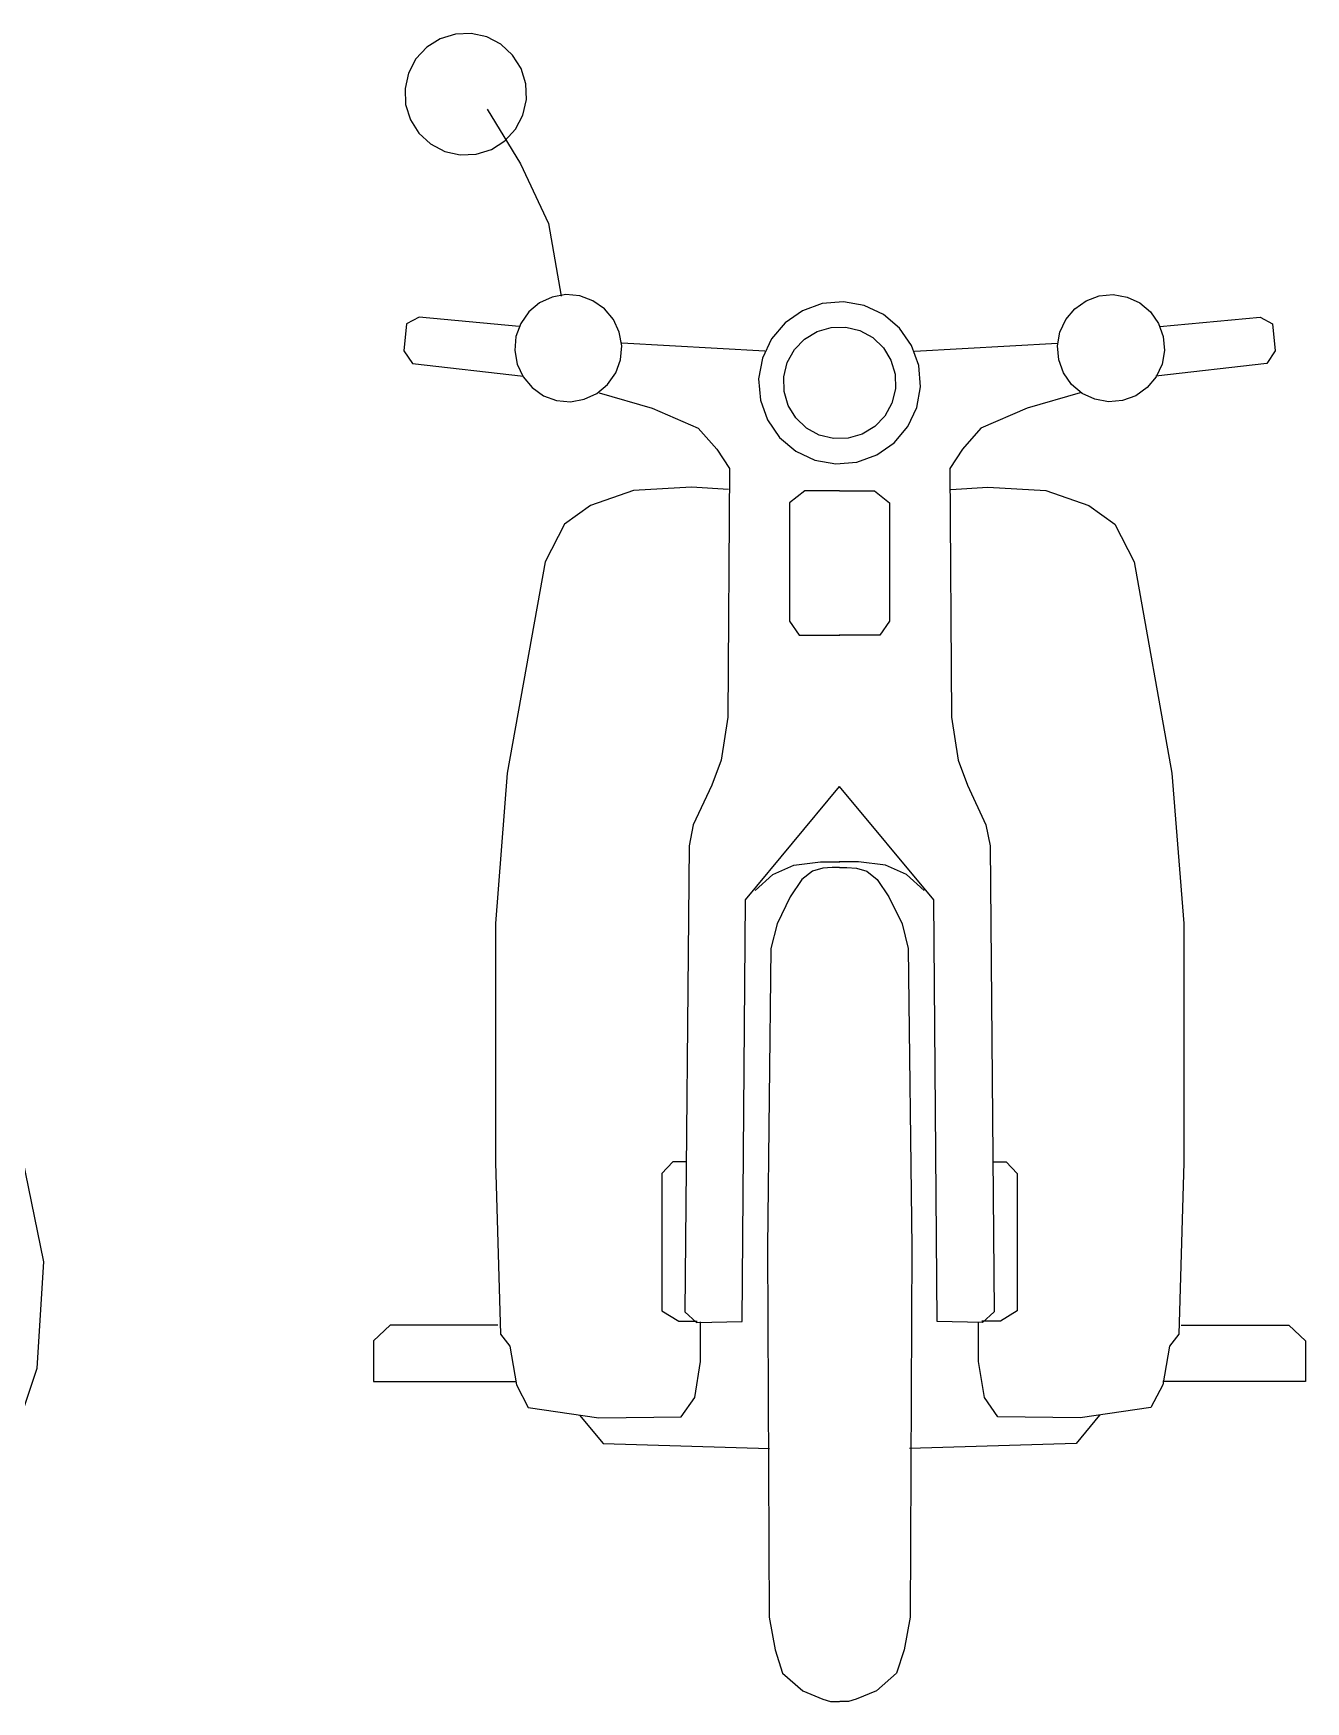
# Model space of a CAD drawing. Extents: x 400 to 3088, y 518 to 2674.
# Drawn here: x 2187 to 3088, y 518 to 1700 of the extents above; entities that cross this region are included whole.
import ezdxf

# ---------------------------------------------------------------- set-up
doc = ezdxf.new("R2010")
doc.units = 0
doc.header["$MEASUREMENT"] = 0
doc.layers.get('0').update_dxf_attribs({"linetype": 'CONTINUOUS'})

msp = doc.modelspace()

# ---------------------------------------------------------------- linework, layer by layer
at = {"color": 7, "linetype": 'CONTINUOUS'}
for p, q in [((2465.7719, 1689.9715), (2458.1242, 1681.6793)), ((2475.305, 1696.0016), (2465.7719, 1689.9715)), ((2486.0744, 1699.3589), (2475.305, 1696.0016)), ((2497.3455, 1699.8146), (2486.0744, 1699.3589)), ((2508.3502, 1697.3376), (2497.3455, 1699.8146)), ((2518.3394, 1692.0968), (2508.3502, 1697.3376)), ((2526.6314, 1684.4491), (2518.3394, 1692.0968)), ((2458.1242, 1681.6793), (2452.8832, 1671.6905)), ((2532.6615, 1674.9159), (2526.6314, 1684.4491)), ((2452.8832, 1671.6905), (2450.4064, 1660.6855)), ((2536.0191, 1664.1467), (2532.6615, 1674.9159)), ((2450.4064, 1660.6855), (2450.862, 1649.4144)), ((2536.4747, 1652.8755), (2536.0191, 1664.1467)), ((2450.862, 1649.4144), (2454.2195, 1638.6453)), ((2508.5102, 1646.1564), (2532.3408, 1607.4319)), ((2533.9974, 1641.8705), (2536.4747, 1652.8755)), ((2454.2195, 1638.6453), (2460.2495, 1629.112)), ((2521.1089, 1623.5896), (2528.7566, 1631.8816)), ((2528.7566, 1631.8816), (2533.9974, 1641.8705)), ((2460.2495, 1629.112), (2468.5417, 1621.4644)), ((2468.5417, 1621.4644), (2478.5304, 1616.2235)), ((2511.5756, 1617.5594), (2521.1089, 1623.5896)), ((2478.5304, 1616.2235), (2489.5356, 1613.7465)), ((2489.5356, 1613.7465), (2500.8066, 1614.2021)), ((2500.8066, 1614.2021), (2511.5756, 1617.5594)), ((2532.3408, 1607.4319), (2552.0009, 1565.1326)), ((2552.0009, 1565.1326), (2560.9375, 1513.7482)), ((2554.6473, 1513.0328), (2545.6686, 1508.8539)), ((2564.4021, 1514.7453), (2554.6473, 1513.0328)), ((2574.2673, 1513.8748), (2564.4021, 1514.7453)), ((2583.5709, 1510.4807), (2574.2673, 1513.8748)), ((2933.0044, 1510.4808), (2942.308, 1513.8749)), ((2942.308, 1513.8749), (2952.1732, 1514.7453)), ((2952.1732, 1514.7453), (2961.928, 1513.0328)), ((2961.928, 1513.0328), (2970.9067, 1508.8541)), ((2538.0774, 1502.4937), (2532.3909, 1494.3853)), ((2545.6686, 1508.8539), (2538.0774, 1502.4937)), ((2591.6795, 1504.7941), (2583.5709, 1510.4807)), ((2598.0398, 1497.2029), (2591.6795, 1504.7941)), ((2731.9463, 1503.3396), (2719.6345, 1494.7901)), ((2746.051, 1508.4112), (2731.9463, 1503.3396)), ((2760.988, 1509.6595), (2746.051, 1508.4112)), ((2775.7389, 1506.9992), (2760.988, 1509.6595)), ((2789.2991, 1500.6118), (2775.7389, 1506.9992)), ((2918.5355, 1497.2029), (2924.8958, 1504.7942)), ((2924.8958, 1504.7942), (2933.0044, 1510.4808)), ((2970.9067, 1508.8541), (2978.4979, 1502.4937)), ((2978.4979, 1502.4937), (2984.1844, 1494.3854)), ((2451.4683, 1494.0134), (2449.681, 1474.9489)), ((2460.4048, 1498.7795), (2451.4683, 1494.0134)), ((2531.3004, 1492.2261), (2460.4048, 1498.7795)), ((2532.3909, 1494.3853), (2528.9968, 1485.0815)), ((2602.2185, 1488.2241), (2598.0398, 1497.2029)), ((2719.6345, 1494.7901), (2709.9551, 1483.3455)), ((2742.31, 1488.6965), (2752.2739, 1491.5991)), ((2752.2739, 1491.5991), (2762.6493, 1491.8237)), ((2762.6493, 1491.8237), (2772.7294, 1489.3556)), ((2772.7294, 1489.3556), (2781.8271, 1484.3625)), ((2800.7437, 1490.9323), (2789.2991, 1500.6118)), ((2809.2931, 1478.6207), (2800.7437, 1490.9323)), ((2914.3568, 1488.2241), (2918.5355, 1497.2029)), ((2984.1844, 1494.3854), (2987.5785, 1485.0816)), ((2985.2749, 1492.2262), (3056.1705, 1498.7796)), ((3056.1705, 1498.7796), (3065.107, 1494.0135)), ((3065.107, 1494.0135), (3066.8943, 1474.9489)), ((2528.9968, 1485.0815), (2528.1263, 1475.2162)), ((2603.9308, 1478.4697), (2602.2185, 1488.2241)), ((2603.0606, 1468.6045), (2603.9308, 1478.4697)), ((2705.2633, 1474.651), (2603.9836, 1480.3107)), ((2709.9551, 1483.3455), (2703.5677, 1469.7856)), ((2726.2593, 1475.8185), (2733.4371, 1483.314)), ((2733.4371, 1483.314), (2742.31, 1488.6965)), ((2781.8271, 1484.3625), (2789.3224, 1477.1849)), ((2789.3224, 1477.1849), (2794.7051, 1468.3118)), ((2814.3648, 1464.5159), (2809.2931, 1478.6207)), ((2811.312, 1474.6511), (2912.5917, 1480.3108)), ((2912.6445, 1478.4697), (2914.3568, 1488.2241)), ((2913.5147, 1468.6046), (2912.6445, 1478.4697)), ((2987.5785, 1485.0816), (2988.449, 1475.2162)), ((2449.681, 1474.9489), (2455.6386, 1466.0124)), ((2455.6386, 1466.0124), (2534.2792, 1457.076)), ((2528.1263, 1475.2162), (2529.8388, 1465.4618)), ((2529.8388, 1465.4618), (2534.0176, 1456.483)), ((2599.6665, 1459.3006), (2603.0606, 1468.6045)), ((2703.5677, 1469.7856), (2700.9074, 1455.0345)), ((2718.7981, 1456.6409), (2721.2662, 1466.721)), ((2721.2662, 1466.721), (2726.2593, 1475.8185)), ((2794.7051, 1468.3118), (2797.6074, 1458.3479)), ((2916.9088, 1459.3007), (2913.5147, 1468.6046)), ((3060.9367, 1466.0124), (2982.2961, 1457.0761)), ((2986.7365, 1465.4618), (2982.5577, 1456.4831)), ((2988.449, 1475.2162), (2986.7365, 1465.4618)), ((3066.8943, 1474.9489), (3060.9367, 1466.0124)), ((2534.0176, 1456.483), (2540.3779, 1448.8916)), ((2593.9799, 1451.1922), (2599.6665, 1459.3006)), ((2700.9074, 1455.0345), (2702.1557, 1440.0976)), ((2719.0229, 1446.2653), (2718.7981, 1456.6409)), ((2797.6074, 1458.3479), (2797.8321, 1447.9728)), ((2815.613, 1449.5788), (2814.3648, 1464.5159)), ((2922.5954, 1451.1922), (2916.9088, 1459.3007)), ((2982.5577, 1456.4831), (2976.1974, 1448.8917)), ((2540.3779, 1448.8916), (2548.4862, 1443.2053)), ((2548.4862, 1443.2053), (2557.7901, 1439.8111)), ((2577.4098, 1440.6531), (2586.3886, 1444.832)), ((2586.3886, 1444.832), (2593.9799, 1451.1922)), ((2587.8979, 1445.1607), (2625.4312, 1434.437)), ((2721.9255, 1436.3016), (2719.0229, 1446.2653)), ((2797.8321, 1447.9728), (2795.3639, 1437.8926)), ((2812.9528, 1434.8278), (2815.613, 1449.5788)), ((2928.6774, 1445.1608), (2891.1441, 1434.437)), ((2930.1867, 1444.8321), (2922.5954, 1451.1922)), ((2939.1655, 1440.6531), (2930.1867, 1444.8321)), ((2968.0891, 1443.2054), (2958.7852, 1439.8111)), ((2976.1974, 1448.8917), (2968.0891, 1443.2054)), ((2557.7901, 1439.8111), (2567.6554, 1438.9406)), ((2567.6554, 1438.9406), (2577.4098, 1440.6531)), ((2625.4312, 1434.437), (2658.1982, 1420.1387)), ((2702.1557, 1440.0976), (2707.2272, 1425.9926)), ((2727.3078, 1427.4288), (2721.9255, 1436.3016)), ((2795.3639, 1437.8926), (2790.3708, 1428.7947)), ((2806.5652, 1421.2679), (2812.9528, 1434.8278)), ((2891.1441, 1434.437), (2858.3771, 1420.1388)), ((2948.9199, 1438.9406), (2939.1655, 1440.6531)), ((2958.7852, 1439.8111), (2948.9199, 1438.9406)), ((2658.1982, 1420.1387), (2671.3048, 1405.2446)), ((2707.2272, 1425.9926), (2715.7768, 1413.681)), ((2734.8031, 1420.2512), (2727.3078, 1427.4288)), ((2743.901, 1415.2579), (2734.8031, 1420.2512)), ((2783.1932, 1421.2994), (2774.3202, 1415.9169)), ((2790.3708, 1428.7947), (2783.1932, 1421.2994)), ((2796.886, 1409.8232), (2806.5652, 1421.2679)), ((2858.3771, 1420.1388), (2845.2705, 1405.2446)), ((2715.7768, 1413.681), (2727.2214, 1404.0017)), ((2753.9811, 1412.7897), (2743.901, 1415.2579)), ((2764.3563, 1413.0146), (2753.9811, 1412.7897)), ((2774.3202, 1415.9169), (2764.3563, 1413.0146)), ((2784.5741, 1401.2738), (2796.886, 1409.8232)), ((2671.3048, 1405.2446), (2680.2413, 1391.5421)), ((2727.2214, 1404.0017), (2740.7811, 1397.614)), ((2740.7811, 1397.614), (2755.5324, 1394.9539)), ((2755.5324, 1394.9539), (2770.4692, 1396.2021)), ((2770.4692, 1396.2021), (2784.5741, 1401.2738)), ((2845.2705, 1405.2446), (2836.334, 1391.5421)), ((2680.2413, 1391.5421), (2679.0498, 1215.4939)), ((2836.334, 1391.5421), (2837.5255, 1215.4939)), ((2612.1743, 1376.1265), (2581.7906, 1365.4028)), ((2653.282, 1378.5096), (2612.1743, 1376.1265)), ((2679.4955, 1376.7224), (2653.282, 1378.5096)), ((2733.5617, 1375.7542), (2722.8379, 1367.4135)), ((2758.2858, 1375.7542), (2733.5617, 1375.7542)), ((2758.2895, 1375.7542), (2783.0136, 1375.7542)), ((2783.0136, 1375.7542), (2793.7374, 1367.4135)), ((2837.0798, 1376.7224), (2863.2933, 1378.5096)), ((2863.2933, 1378.5096), (2904.401, 1376.1265)), ((2904.401, 1376.1265), (2934.7847, 1365.4028)), ((2581.7906, 1365.4028), (2563.3218, 1352.2959)), ((2722.8379, 1367.4135), (2722.8379, 1283.411)), ((2793.7374, 1367.4135), (2793.7374, 1283.411)), ((2934.7847, 1365.4028), (2953.2535, 1352.2959)), ((2563.3218, 1352.2959), (2549.6191, 1325.4866)), ((2953.2535, 1352.2959), (2966.9562, 1325.4866)), ((2549.6191, 1325.4866), (2522.8098, 1175.95)), ((2966.9562, 1325.4866), (2993.7655, 1175.95)), ((2722.8379, 1283.411), (2729.6892, 1273.5809)), ((2793.7374, 1283.411), (2786.8861, 1273.5809)), ((2729.6892, 1273.5809), (2758.5837, 1273.5809)), ((2786.8861, 1273.5809), (2757.9916, 1273.5809)), ((2679.0498, 1215.4939), (2674.2837, 1185.11)), ((2837.5255, 1215.4939), (2842.2916, 1185.11)), ((2674.2837, 1185.11), (2667.7302, 1167.2371)), ((2842.2916, 1185.11), (2848.8451, 1167.2371)), ((2522.8098, 1175.95), (2514.4689, 1069.3084)), ((2993.7655, 1175.95), (3002.1064, 1069.3084)), ((2667.7302, 1167.2371), (2654.6236, 1139.2363)), ((2691.5605, 1086.2133), (2758.2858, 1166.4924)), ((2825.0148, 1086.2133), (2758.2895, 1166.4924)), ((2848.8451, 1167.2371), (2861.9517, 1139.2363)), ((2654.6236, 1139.2363), (2651.6445, 1124.3421)), ((2861.9517, 1139.2363), (2864.9308, 1124.3421)), ((2651.6445, 1124.3421), (2648.6655, 794.28922)), ((2864.9308, 1124.3421), (2867.9098, 794.28922)), ((2725.8166, 1110.6395), (2744.8811, 1113.0225)), ((2744.8811, 1113.0225), (2758.5835, 1113.0225)), ((2771.6942, 1113.0225), (2757.9918, 1113.0225)), ((2790.7587, 1110.6395), (2771.6942, 1113.0225)), ((2698.4115, 1092.7667), (2710.9226, 1104.0861)), ((2710.9226, 1104.0861), (2725.8166, 1110.6395)), ((2731.6252, 1100.586), (2723.2843, 1088.2239)), ((2739.0722, 1106.3947), (2731.6252, 1100.586)), ((2746.3702, 1108.6289), (2739.0722, 1106.3947)), ((2753.0726, 1109.0757), (2746.3702, 1108.6289)), ((2758.2855, 1109.0757), (2753.0726, 1109.0757)), ((2758.2898, 1109.0757), (2763.5027, 1109.0757)), ((2763.5027, 1109.0757), (2770.2051, 1108.6289)), ((2770.2051, 1108.6289), (2777.5031, 1106.3947)), ((2777.5031, 1106.3947), (2784.9501, 1100.586)), ((2784.9501, 1100.586), (2793.291, 1088.2239)), ((2805.6527, 1104.0861), (2790.7587, 1110.6395)), ((2818.1638, 1092.7667), (2805.6527, 1104.0861)), ((2723.2843, 1088.2239), (2714.0502, 1069.1595)), ((2793.291, 1088.2239), (2802.5251, 1069.1595)), ((2689.1774, 787.4379), (2691.5605, 1086.2133)), ((2827.3979, 787.4379), (2825.0148, 1086.2133)), ((2514.4689, 1069.3084), (2514.4689, 900.11163)), ((2714.0502, 1069.1595), (2709.5821, 1051.5846)), ((2802.5251, 1069.1595), (2806.9932, 1051.5846)), ((3002.1064, 1069.3084), (3002.1064, 900.11163)), ((2709.5821, 1051.5846), (2707.1986, 840.08852)), ((2806.9932, 1051.5846), (2809.3767, 840.08852)), ((2194.4188, 829.77876), (2179.3418, 903.72185)), ((2514.4689, 900.11163), (2518.0437, 778.57594)), ((2640.1751, 900.55851), (2632.4299, 892.21788)), ((2649.707, 900.55851), (2640.1751, 900.55851)), ((2866.8683, 900.55851), (2876.4002, 900.55851)), ((2876.4002, 900.55851), (2884.1454, 892.21788)), ((3002.1064, 900.11163), (2998.5316, 778.57594)), ((2632.4299, 892.21788), (2632.4299, 795.10837)), ((2884.1454, 892.21788), (2884.1454, 795.10837)), ((2707.1986, 840.08852), (2708.3903, 577.95265)), ((2809.3767, 840.08852), (2808.185, 577.95265)), ((2189.8444, 754.45295), (2194.4188, 829.77876)), ((2632.4299, 795.10837), (2644.3453, 787.66129)), ((2648.6655, 794.28922), (2657.0062, 786.84213)), ((2867.9098, 794.28922), (2859.5691, 786.84213)), ((2884.1454, 795.10837), (2872.23, 787.66129)), ((2439.9982, 784.98039), (2428.0829, 773.66087)), ((2516.256, 784.98039), (2439.9982, 784.98039)), ((2644.3453, 787.66129), (2657.4521, 787.66129)), ((2657.0062, 786.84213), (2689.1774, 787.4379)), ((2659.8352, 759.21362), (2659.8352, 787.21446)), ((2859.5691, 786.84213), (2827.3979, 787.4379)), ((2856.7401, 759.21362), (2856.7401, 787.21446)), ((2872.23, 787.66129), (2859.1232, 787.66129)), ((3000.3193, 784.98039), (3076.5771, 784.98039)), ((3076.5771, 784.98039), (3088.4924, 773.66087)), ((2428.0829, 773.66087), (2428.0829, 745.06426)), ((2518.0437, 778.57594), (2524.5969, 769.93737)), ((2524.5969, 769.93737), (2529.3631, 742.53225)), ((2991.9784, 769.93737), (2987.2122, 742.53225)), ((2998.5316, 778.57594), (2991.9784, 769.93737)), ((3088.4924, 773.66087), (3088.4924, 745.06426)), ((2655.6648, 733.59579), (2659.8352, 759.21362)), ((2860.9105, 733.59579), (2856.7401, 759.21362)), ((2165.93, 682.87774), (2189.8444, 754.45295)), ((2428.0829, 745.06426), (2529.3626, 745.06426)), ((3088.4924, 745.06426), (2987.2127, 745.06426)), ((2529.3631, 742.53225), (2537.7038, 726.44664)), ((2646.1326, 719.89326), (2655.6648, 733.59579)), ((2870.4427, 719.89326), (2860.9105, 733.59579)), ((2987.2122, 742.53225), (2978.8715, 726.44664)), ((2537.7038, 726.44664), (2587.7478, 719.29749)), ((2574.0452, 721.23368), (2590.7264, 700.97776)), ((2942.5301, 721.23368), (2925.8489, 700.97776)), ((2978.8715, 726.44664), (2928.8275, 719.29749)), ((2587.7478, 719.29749), (2646.1326, 719.89326)), ((2928.8275, 719.29749), (2870.4427, 719.89326)), ((2590.7264, 700.97776), (2708.6877, 697.40321)), ((2925.8489, 700.97776), (2807.8876, 697.40321)), ((2708.3903, 577.95265), (2712.5607, 555.01573)), ((2808.185, 577.95265), (2804.0146, 555.01573)), ((2712.5607, 555.01573), (2717.9226, 538.33436)), ((2804.0146, 555.01573), (2798.6527, 538.33436)), ((2717.9226, 538.33436), (2732.2208, 525.8233)), ((2798.6527, 538.33436), (2784.3545, 525.8233)), ((2732.2208, 525.8233), (2746.5192, 519.86568)), ((2784.3545, 525.8233), (2770.0561, 519.86568)), ((2746.5192, 519.86568), (2751.8811, 518.22738)), ((2751.8811, 518.22738), (2758.1363, 518.22738)), ((2764.6942, 518.22738), (2758.439, 518.22738)), ((2770.0561, 519.86568), (2764.6942, 518.22738))]:
    msp.add_line(p, q, dxfattribs=at)

doc.saveas('drawing.dxf')
